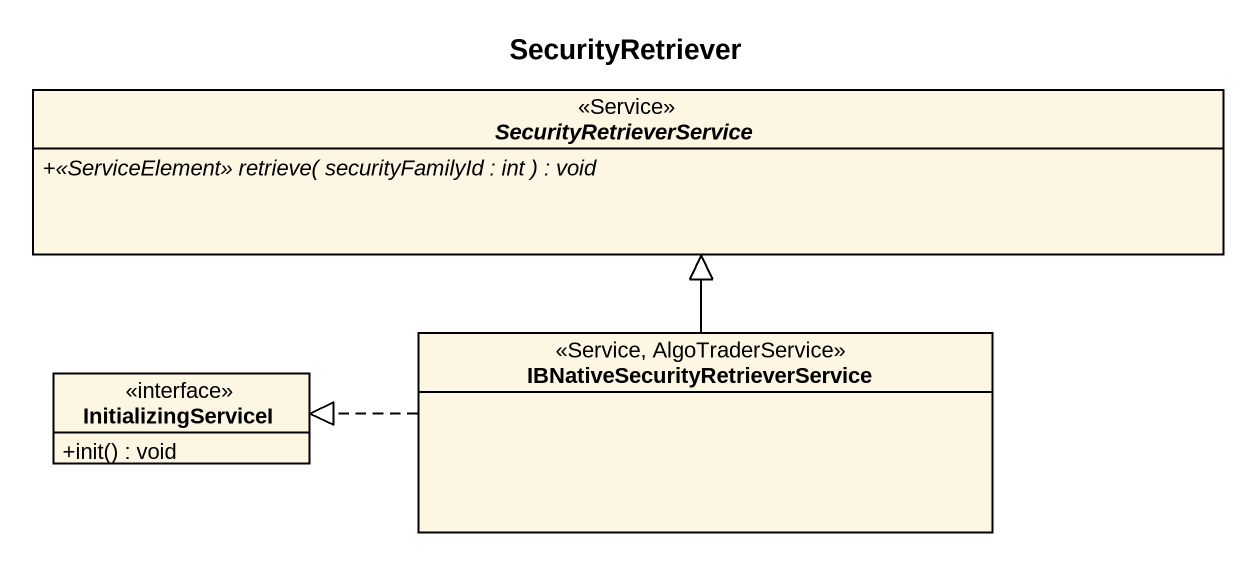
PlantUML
@startuml
title SecurityRetriever
hide circle
hide empty members
skinparam classAttributeIconSize 0
abstract class SecurityRetrieverService <<Service>> {
  {abstract} +<<ServiceElement>> retrieve( securityFamilyId : int ) : void
}
class "IBNativeSecurityRetrieverService" as IBNativeSecurityRetrieverSer <<Service, AlgoTraderService>>
interface InitializingServiceI {
  +init() : void
}
IBNativeSecurityRetrieverSer -up-|> SecurityRetrieverService
IBNativeSecurityRetrieverSer .left.|> InitializingServiceI
@enduml
